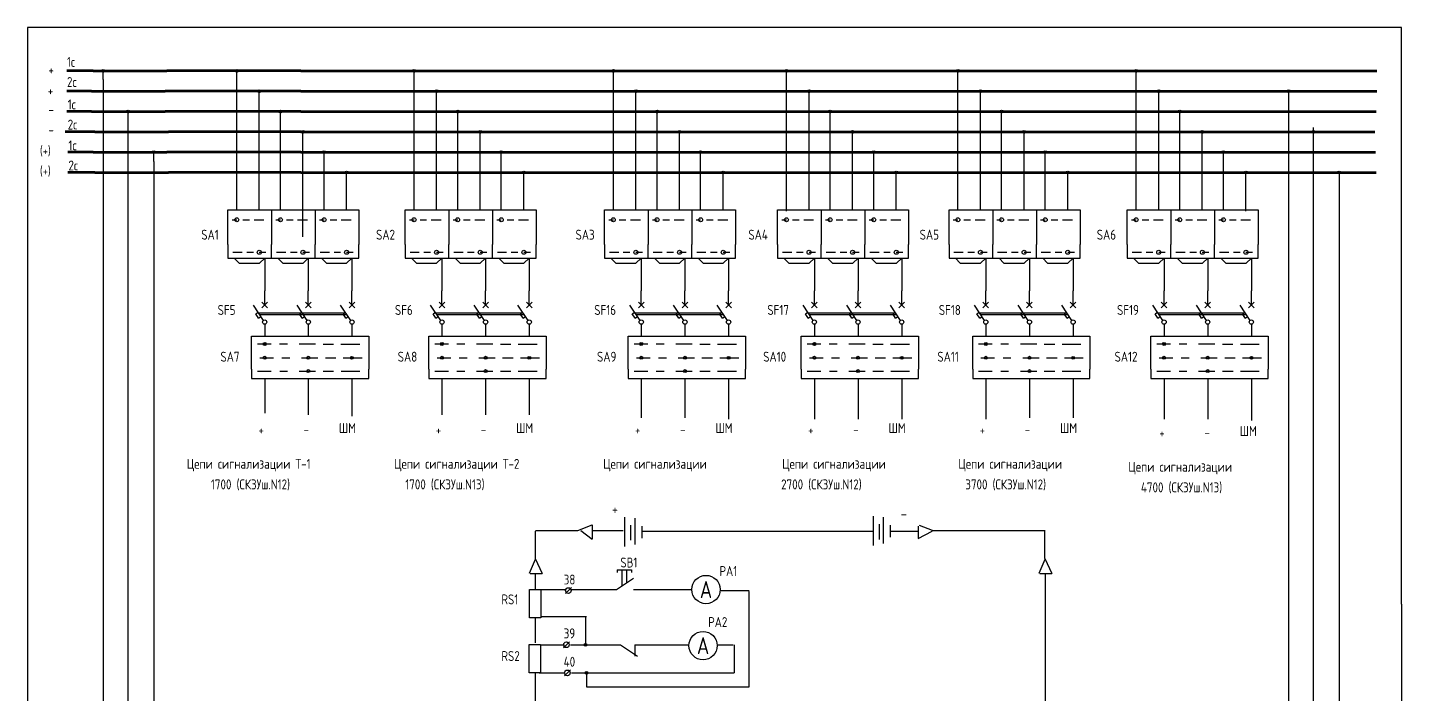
# Model space of a CAD drawing. Header units: millimetres. Extents: x -27 to 1005, y -36 to 757.
# Drawn here: x -26.5 to 458.6, y 521.2 to 756.6 of the extents above; entities that cross this region are included whole.
import ezdxf
from ezdxf.enums import TextEntityAlignment as Align

# ---------------------------------------------------------------- set-up
doc = ezdxf.new("R2010")
doc.units = ezdxf.units.MM
doc.header["$MEASUREMENT"] = 0
doc.layers.add('1', color=7, linetype='Continuous')
doc.layers.add('Элементы', color=6, linetype='Continuous')
doc.styles.add('НАДПИСИ', font='gostw.shx')

# ---------------------------------------------------------------- blocks, each defined once
blk = doc.blocks.new('Резистор')
for p, q in [((-2, -10), (-2, 0)), ((-2, 0), (2, 0)), ((2, 0), (2, -10)), ((2, -10), (-2, -10))]:
    blk.add_line(p, q)
at = {"layer": 'Элементы', "style": 'НАДПИСИ', "width": 0.9, "flags": 8}
blk.add_attdef('R', text='', height=4, rotation=90, dxfattribs=at).set_placement((-3, -5), align=Align.CENTER)
blk.add_attdef('R', text='', height=4, dxfattribs=at).set_placement((5, -7), align=Align.CENTER)
blk = doc.blocks.new('Клемма')
at = {"layer": '1', "ltscale": 0.1}
blk.add_line((1.06, 1.06), (-1.06, -1.06), dxfattribs=at)
blk.add_circle((0, 0), 1, dxfattribs=at)
blk = doc.blocks.new('Кнопка_с_замык_конт')
for p, q in [((0.25, 7), (5.25, 7)), ((0.25, 7), (0.25, 6.04)), ((2, 1.33), (2, 7)), ((3.5, 7), (3.5, 2.33)), ((5.25, 7), (5.25, 6.04)), ((0, 0), (6, 4)), ((6, 0), (10, 0))]:
    blk.add_line(p, q)
at = {"ltscale": 5}
blk.add_line((-5, 0), (0, 0), dxfattribs=at)
at = {"style": 'НАДПИСИ', "width": 0.8, "flags": 8}
blk.add_attdef('К1', text='', height=3, dxfattribs=at).set_placement((-2, -4), align=Align.RIGHT)
blk.add_attdef('К2', (7, -4), '', height=3, dxfattribs=at)
at = {"layer": 'Элементы', "style": 'НАДПИСИ', "width": 0.9, "flags": 8}
blk.add_attdef('SBN', text='', height=4, dxfattribs=at).set_placement((3, 9), align=Align.CENTER)
blk = doc.blocks.new('Амперметр')
blk.add_circle((0, 0), 5)
at = {"style": 'НАДПИСИ'}
blk.add_text('А', height=6, dxfattribs=at).set_placement((0, -3), align=Align.CENTER)
at = {"layer": 'Элементы', "style": 'НАДПИСИ', "width": 0.9, "flags": 8}
blk.add_attdef('PA', (5, 4), '', height=4, dxfattribs=at)
blk = doc.blocks.new('Контакт_р')
at = {"ltscale": 5}
blk.add_line((-5, 0), (0, 0), dxfattribs=at)
for p, q in [((0, 0), (6, -4)), ((5, 0), (5, -4)), ((5, 0), (11, 0))]:
    blk.add_line(p, q)
at = {"style": 'НАДПИСИ', "width": 0.8, "flags": 8}
blk.add_attdef('К1', text='', height=3, dxfattribs=at).set_placement((-2, -4), align=Align.RIGHT)
blk.add_attdef('К2', (8, -4), '', height=3, dxfattribs=at)
at = {"layer": 'Элементы', "style": 'НАДПИСИ', "width": 0.9, "flags": 8}
blk.add_attdef('К', text='', height=4, dxfattribs=at).set_placement((3, 2), align=Align.CENTER)
blk = doc.blocks.new('Выключатель_авт1')
for p, q in [((4.25, 0), (0, 0)), ((11, 0), (16, 0))]:
    blk.add_line(p, q)
at = {"ltscale": 5}
for p, q in [((5.62, 0.42), (11, 4)), ((6.44, 2.16), (7.94, 3.16)), ((6.44, 2.16), (7, 1.33)), ((7.94, 3.16), (8.5, 2.33)), ((12, 1), (10, -1)), ((10, 1), (12, -1))]:
    blk.add_line(p, q, dxfattribs=at)
blk.add_circle((5, 0), 0.75)
at = {"style": 'НАДПИСИ', "width": 0.8, "flags": 8}
blk.add_attdef('К1', text='', height=3, dxfattribs=at).set_placement((3, -4), align=Align.RIGHT)
blk.add_attdef('К2', (13, -4), '', height=3, dxfattribs=at)
at = {"layer": 'Элементы', "style": 'НАДПИСИ', "width": 0.9, "flags": 8}
blk.add_attdef('QFN', text='', height=4, dxfattribs=at).set_placement((8, 5), align=Align.CENTER)
blk.add_attdef('QFN', (6, -4), '', height=4, rotation=270, dxfattribs=at)

msp = doc.modelspace()

# ---------------------------------------------------------------- linework, layer by layer
for p, q in [((458.59, 756.6), (-26.54, 756.6)), ((-26.54, 756.6), (-26.54, 107.3)), ((458.59, 553.07), (458.59, 756.6)), ((0.19, 738.19), (0.19, 741.27)), ((0.19, 738.19), (0.19, 414.29)), ((47.36, 693), (47.36, 741.27)), ((109.94, 693), (109.94, 741.27)), ((180.31, 692.36), (180.31, 741.27)), ((241.43, 691.84), (241.43, 741.27)), ((301.97, 692.36), (301.97, 741.27)), ((364.89, 692.36), (364.89, 741.27)), ((55.31, 693), (55.31, 734.1)), ((117.9, 693), (117.9, 734.1)), ((188.27, 692.36), (188.27, 734.1)), ((249.39, 692.36), (249.39, 734.1)), ((309.93, 692.36), (309.93, 734.1)), ((372.85, 692.36), (372.85, 734.1)), ((418.71, 734.1), (418.71, 379.69)), ((8.99, 723.48), (8.99, 726.93)), ((8.99, 405.46), (8.99, 723.48)), ((62.77, 692), (62.77, 726.93)), ((125.35, 693), (125.35, 726.93)), ((195.73, 692.36), (195.73, 726.93)), ((256.84, 692.36), (256.84, 726.93)), ((317.38, 692.36), (317.38, 726.93)), ((380.3, 692.36), (380.3, 726.93)), ((70.72, 682.77), (70.72, 719.76)), ((133.31, 692), (133.31, 719.76)), ((203.68, 692.36), (203.68, 719.76)), ((264.8, 692.36), (264.8, 719.76)), ((325.34, 692.36), (325.34, 719.76)), ((388.26, 692.36), (388.26, 719.76)), ((427.5, 405.29), (427.5, 721.34)), ((18.03, 709.32), (18.03, 712.59)), ((18.03, 709.32), (18.03, 397.43)), ((78.18, 693), (78.18, 712.59)), ((140.76, 692), (140.76, 712.59)), ((211.14, 692.36), (211.14, 712.59)), ((272.25, 692.36), (272.25, 712.59)), ((332.79, 692.36), (332.79, 712.59)), ((395.71, 692.36), (395.71, 712.59)), ((86.14, 692), (86.14, 705.42)), ((148.72, 692), (148.72, 705.42)), ((219.09, 692.36), (219.09, 705.42)), ((280.21, 692.36), (280.21, 705.42)), ((340.75, 692.36), (340.75, 705.42)), ((403.67, 691.84), (403.67, 705.42)), ((436.54, 705.42), (436.54, 397.43)), ((47.36, 692.23), (47.36, 700.67)), ((55.31, 692.23), (55.31, 700.67)), ((62.77, 692.23), (62.77, 700.67)), ((70.72, 692.23), (70.72, 700.67)), ((78.18, 692.23), (78.18, 700.67)), ((86.14, 692.23), (86.14, 700.67)), ((109.94, 692.23), (109.94, 700.67)), ((117.9, 692.23), (117.9, 700.67)), ((125.35, 692.23), (125.35, 700.67)), ((133.31, 692.23), (133.31, 700.67)), ((140.76, 692.23), (140.76, 700.67)), ((148.72, 692.23), (148.72, 700.67)), ((180.31, 692.23), (180.31, 700.67)), ((188.27, 692.23), (188.27, 700.67)), ((195.73, 692.23), (195.73, 700.67)), ((203.68, 692.23), (203.68, 700.67)), ((211.14, 692.23), (211.14, 700.67)), ((219.09, 692.23), (219.09, 700.67)), ((241.43, 692.23), (241.43, 700.67)), ((249.39, 692.23), (249.39, 700.67)), ((256.84, 692.23), (256.84, 700.67)), ((264.8, 692.23), (264.8, 700.67)), ((272.25, 692.23), (272.25, 700.67)), ((280.21, 692.23), (280.21, 700.67)), ((301.97, 692.23), (301.97, 700.67)), ((309.93, 692.23), (309.93, 700.67)), ((317.38, 692.23), (317.38, 700.67)), ((325.34, 692.23), (325.34, 700.67)), ((332.79, 692.23), (332.79, 700.67)), ((340.75, 692.23), (340.75, 700.67)), ((364.89, 692.23), (364.89, 700.67)), ((372.85, 692.23), (372.85, 700.67)), ((380.3, 692.23), (380.3, 700.67)), ((388.26, 692.23), (388.26, 700.67)), ((395.71, 692.23), (395.71, 700.67)), ((403.67, 692.23), (403.67, 700.67)), ((44.25, 680.02), (44.25, 692.23)), ((44.25, 692.23), (59.66, 692.23)), ((59.66, 692.23), (59.66, 680.02)), ((59.66, 692.23), (75.07, 692.23)), ((75.07, 692.23), (75.07, 680.02)), ((75.07, 692.23), (90.48, 692.23)), ((90.48, 692.23), (90.48, 680.02)), ((106.83, 692.23), (122.24, 692.23)), ((106.83, 680.02), (106.83, 692.23)), ((122.24, 692.23), (122.24, 680.02)), ((122.24, 692.23), (137.65, 692.23)), ((137.65, 692.23), (153.07, 692.23)), ((137.65, 692.23), (137.65, 680.02)), ((153.07, 692.23), (153.07, 680.02)), ((177.2, 692.23), (192.62, 692.23)), ((177.2, 680.02), (177.2, 692.23)), ((192.62, 692.23), (192.62, 680.02)), ((192.62, 692.23), (208.03, 692.23)), ((208.03, 692.23), (223.44, 692.23)), ((208.03, 692.23), (208.03, 680.02)), ((223.44, 692.23), (223.44, 680.02)), ((238.32, 692.23), (253.73, 692.23)), ((238.32, 680.02), (238.32, 692.23)), ((253.73, 692.23), (253.73, 680.02)), ((253.73, 692.23), (269.14, 692.23)), ((269.14, 692.23), (284.55, 692.23)), ((269.14, 692.23), (269.14, 680.02)), ((284.55, 692.23), (284.55, 680.02)), ((298.86, 692.23), (314.27, 692.23)), ((298.86, 680.02), (298.86, 692.23)), ((314.27, 692.23), (314.27, 680.02)), ((314.27, 692.23), (329.68, 692.23)), ((329.68, 692.23), (345.09, 692.23)), ((329.68, 692.23), (329.68, 680.02)), ((345.09, 692.23), (345.09, 680.02)), ((361.78, 692.23), (377.19, 692.23)), ((361.78, 680.02), (361.78, 692.23)), ((377.19, 692.23), (377.19, 680.02)), ((377.19, 692.23), (392.6, 692.23)), ((392.6, 692.23), (408.02, 692.23)), ((392.6, 692.23), (392.6, 680.02)), ((408.02, 692.23), (408.02, 680.02)), ((45.72, 688.73), (47.36, 688.73)), ((49.46, 688.73), (51.8, 688.73)), ((53.44, 688.73), (56.95, 688.73)), ((61.13, 688.73), (62.77, 688.73)), ((64.87, 688.73), (67.21, 688.73)), ((68.85, 688.73), (72.36, 688.73)), ((76.54, 688.73), (78.18, 688.73)), ((80.29, 688.73), (82.63, 688.73)), ((84.26, 688.73), (87.77, 688.73)), ((108.3, 688.73), (109.94, 688.73)), ((112.05, 688.73), (114.39, 688.73)), ((116.03, 688.73), (119.54, 688.73)), ((123.72, 688.73), (125.35, 688.73)), ((127.46, 688.73), (129.8, 688.73)), ((131.44, 688.73), (134.95, 688.73)), ((139.13, 688.73), (140.76, 688.73)), ((142.87, 688.73), (145.21, 688.73)), ((146.85, 688.73), (150.36, 688.73)), ((178.68, 688.73), (180.31, 688.73)), ((182.42, 688.73), (184.76, 688.73)), ((186.4, 688.73), (189.91, 688.73)), ((194.09, 688.73), (195.73, 688.73)), ((197.83, 688.73), (200.17, 688.73)), ((201.81, 688.73), (205.32, 688.73)), ((209.5, 688.73), (211.14, 688.73)), ((213.24, 688.73), (215.58, 688.73)), ((217.22, 688.73), (220.73, 688.73)), ((239.79, 688.73), (241.43, 688.73)), ((243.54, 688.73), (245.88, 688.73)), ((247.51, 688.73), (251.02, 688.73)), ((255.2, 688.73), (256.84, 688.73)), ((258.95, 688.73), (261.29, 688.73)), ((262.93, 688.73), (266.44, 688.73)), ((270.62, 688.73), (272.25, 688.73)), ((274.36, 688.73), (276.7, 688.73)), ((278.34, 688.73), (281.85, 688.73)), ((300.33, 688.73), (301.97, 688.73)), ((304.08, 688.73), (306.42, 688.73)), ((308.05, 688.73), (311.56, 688.73)), ((315.74, 688.73), (317.38, 688.73)), ((319.49, 688.73), (321.83, 688.73)), ((323.47, 688.73), (326.98, 688.73)), ((331.15, 688.73), (332.79, 688.73)), ((334.9, 688.73), (337.24, 688.73)), ((338.88, 688.73), (342.39, 688.73)), ((363.25, 688.73), (364.89, 688.73)), ((367, 688.73), (369.34, 688.73)), ((370.98, 688.73), (374.49, 688.73)), ((378.67, 688.73), (380.3, 688.73)), ((382.41, 688.73), (384.75, 688.73)), ((386.39, 688.73), (389.9, 688.73)), ((394.08, 688.73), (395.71, 688.73)), ((397.82, 688.73), (400.16, 688.73)), ((401.8, 688.73), (405.31, 688.73)), ((44.25, 680.02), (44.25, 675.17)), ((59.66, 675.17), (59.66, 680.02)), ((75.07, 675.17), (75.07, 680.02)), ((90.48, 675.17), (90.48, 680.02)), ((106.83, 680.02), (106.83, 675.17)), ((122.24, 675.17), (122.24, 680.02)), ((137.65, 675.17), (137.65, 680.02)), ((153.07, 675.17), (153.07, 680.02)), ((177.2, 680.02), (177.2, 675.17)), ((192.62, 675.17), (192.62, 680.02)), ((208.03, 675.17), (208.03, 680.02)), ((223.44, 675.17), (223.44, 680.02)), ((238.32, 680.02), (238.32, 675.17)), ((253.73, 675.17), (253.73, 680.02)), ((269.14, 675.17), (269.14, 680.02)), ((284.55, 675.17), (284.55, 680.02)), ((298.86, 680.02), (298.86, 675.17)), ((314.27, 675.17), (314.27, 680.02)), ((329.68, 675.17), (329.68, 680.02)), ((345.09, 675.17), (345.09, 680.02)), ((361.78, 680.02), (361.78, 675.17)), ((377.19, 675.17), (377.19, 680.02)), ((392.6, 675.17), (392.6, 680.02)), ((408.02, 675.17), (408.02, 680.02)), ((44.25, 675.17), (59.66, 675.17)), ((45.95, 677.27), (49.23, 677.27)), ((46.46, 675.18), (48.2, 673.43)), ((50.87, 677.27), (53.21, 677.27)), ((55.31, 677.27), (57.65, 677.27)), ((55.33, 673.43), (57.21, 675.18)), ((57.21, 675.18), (57.21, 663.63)), ((59.66, 675.17), (75.07, 675.17)), ((61.36, 677.27), (64.64, 677.27)), ((61.87, 675.18), (63.62, 673.43)), ((66.28, 677.27), (68.62, 677.27)), ((70.72, 677.27), (73.06, 677.27)), ((70.74, 673.43), (72.62, 675.18)), ((72.62, 675.18), (72.62, 663.63)), ((75.07, 675.17), (90.48, 675.17)), ((76.78, 677.27), (80.05, 677.27)), ((77.28, 675.18), (79.03, 673.43)), ((81.69, 677.27), (84.03, 677.27)), ((86.14, 677.27), (88.48, 677.27)), ((86.15, 673.43), (88.03, 675.18)), ((88.03, 675.18), (88.03, 663.63)), ((106.83, 675.17), (122.24, 675.17)), ((108.54, 677.27), (111.81, 677.27)), ((109.04, 675.18), (110.79, 673.43)), ((113.45, 677.27), (115.79, 677.27)), ((117.9, 677.27), (120.24, 677.27)), ((117.91, 673.43), (119.8, 675.18)), ((119.8, 675.18), (119.8, 663.63)), ((122.24, 675.17), (137.65, 675.17)), ((123.95, 677.27), (127.23, 677.27)), ((124.45, 675.18), (126.2, 673.43)), ((128.86, 677.27), (131.2, 677.27)), ((133.31, 677.27), (135.65, 677.27)), ((133.33, 673.43), (135.21, 675.18)), ((135.21, 675.18), (135.21, 663.63)), ((137.65, 675.17), (153.07, 675.17)), ((139.36, 677.27), (142.64, 677.27)), ((139.87, 675.18), (141.61, 673.43)), ((144.28, 677.27), (146.62, 677.27)), ((148.72, 677.27), (151.06, 677.27)), ((148.74, 673.43), (150.62, 675.18)), ((150.62, 675.18), (150.62, 663.63)), ((177.2, 675.17), (192.62, 675.17)), ((178.91, 677.27), (182.19, 677.27)), ((179.41, 675.18), (181.16, 673.43)), ((183.82, 677.27), (186.16, 677.27)), ((188.27, 677.27), (190.61, 677.27)), ((188.29, 673.43), (190.17, 675.18)), ((190.17, 675.18), (190.17, 663.63)), ((192.62, 675.17), (208.03, 675.17)), ((194.32, 677.27), (197.6, 677.27)), ((194.83, 675.18), (196.57, 673.43)), ((199.24, 677.27), (201.58, 677.27)), ((203.68, 677.27), (206.02, 677.27)), ((203.7, 673.43), (205.58, 675.18)), ((205.58, 675.18), (205.58, 663.63)), ((208.03, 675.17), (223.44, 675.17)), ((209.73, 677.27), (213.01, 677.27)), ((210.24, 675.18), (211.99, 673.43)), ((214.65, 677.27), (216.99, 677.27)), ((219.09, 677.27), (221.43, 677.27)), ((219.11, 673.43), (220.99, 675.18)), ((220.99, 675.18), (220.99, 663.63)), ((238.32, 675.17), (253.73, 675.17)), ((240.03, 677.27), (243.3, 677.27)), ((240.53, 675.18), (242.28, 673.43)), ((244.94, 677.27), (247.28, 677.27)), ((249.39, 677.27), (251.73, 677.27)), ((249.4, 673.43), (251.28, 675.18)), ((251.28, 675.18), (251.28, 663.63)), ((253.73, 675.17), (269.14, 675.17)), ((255.44, 677.27), (258.71, 677.27)), ((255.94, 675.18), (257.69, 673.43)), ((260.35, 677.27), (262.69, 677.27)), ((264.8, 677.27), (267.14, 677.27)), ((264.81, 673.43), (266.7, 675.18)), ((266.7, 675.18), (266.7, 663.63)), ((269.14, 675.17), (284.55, 675.17)), ((270.85, 677.27), (274.13, 677.27)), ((271.35, 675.18), (273.1, 673.43)), ((275.76, 677.27), (278.1, 677.27)), ((280.21, 677.27), (282.55, 677.27)), ((280.23, 673.43), (282.11, 675.18)), ((282.11, 675.18), (282.11, 663.63)), ((298.86, 675.17), (314.27, 675.17)), ((300.57, 677.27), (303.84, 677.27)), ((301.07, 675.18), (302.82, 673.43)), ((305.48, 677.27), (307.82, 677.27)), ((309.93, 677.27), (312.27, 677.27)), ((309.94, 673.43), (311.82, 675.18)), ((311.82, 675.18), (311.82, 663.63)), ((314.27, 675.17), (329.68, 675.17)), ((315.98, 677.27), (319.25, 677.27)), ((316.48, 675.18), (318.23, 673.43)), ((320.89, 677.27), (323.23, 677.27)), ((325.34, 677.27), (327.68, 677.27)), ((325.35, 673.43), (327.24, 675.18)), ((327.24, 675.18), (327.24, 663.63)), ((329.68, 675.17), (345.09, 675.17)), ((331.39, 677.27), (334.66, 677.27)), ((331.89, 675.18), (333.64, 673.43)), ((336.3, 677.27), (338.64, 677.27)), ((340.75, 677.27), (343.09, 677.27)), ((340.77, 673.43), (342.65, 675.18)), ((342.65, 675.18), (342.65, 663.63)), ((361.78, 675.17), (377.19, 675.17)), ((363.49, 677.27), (366.76, 677.27)), ((363.99, 675.18), (365.74, 673.43)), ((368.4, 677.27), (370.74, 677.27)), ((372.85, 677.27), (375.19, 677.27)), ((372.86, 673.43), (374.75, 675.18)), ((374.75, 675.18), (374.75, 663.63)), ((377.19, 675.17), (392.6, 675.17)), ((378.9, 677.27), (382.18, 677.27)), ((379.4, 675.18), (381.15, 673.43)), ((383.81, 677.27), (386.15, 677.27)), ((388.26, 677.27), (390.6, 677.27)), ((388.28, 673.43), (390.16, 675.18)), ((390.16, 675.18), (390.16, 663.63)), ((392.6, 675.17), (408.02, 675.17)), ((394.31, 677.27), (397.59, 677.27)), ((394.82, 675.18), (396.56, 673.43)), ((399.23, 677.27), (401.57, 677.27)), ((403.67, 677.27), (406.01, 677.27)), ((403.69, 673.43), (405.57, 675.18)), ((405.57, 675.18), (405.57, 663.63)), ((48.2, 673.43), (55.33, 673.43)), ((63.62, 673.43), (70.74, 673.43)), ((79.03, 673.43), (86.15, 673.43)), ((110.79, 673.43), (117.91, 673.43)), ((126.2, 673.43), (133.33, 673.43)), ((141.61, 673.43), (148.74, 673.43)), ((181.16, 673.43), (188.29, 673.43)), ((196.57, 673.43), (203.7, 673.43)), ((211.99, 673.43), (219.11, 673.43)), ((242.28, 673.43), (249.4, 673.43)), ((257.69, 673.43), (264.81, 673.43)), ((273.1, 673.43), (280.23, 673.43)), ((302.82, 673.43), (309.94, 673.43)), ((318.23, 673.43), (325.35, 673.43)), ((333.64, 673.43), (340.77, 673.43)), ((365.74, 673.43), (372.86, 673.43)), ((381.15, 673.43), (388.28, 673.43)), ((396.56, 673.43), (403.69, 673.43)), ((55.11, 655.9), (85.72, 655.9)), ((55.54, 655.26), (86.08, 655.26)), ((117.69, 655.9), (148.31, 655.9)), ((118.12, 655.26), (148.66, 655.26)), ((188.06, 655.9), (218.68, 655.9)), ((188.49, 655.26), (219.04, 655.26)), ((249.18, 655.9), (279.79, 655.9)), ((249.61, 655.26), (280.15, 655.26)), ((309.72, 655.9), (340.33, 655.9)), ((310.15, 655.26), (340.69, 655.26)), ((372.64, 655.9), (403.26, 655.9)), ((373.07, 655.26), (403.61, 655.26)), ((52.57, 636.01), (52.57, 647.63)), ((52.57, 647.63), (57.21, 647.63)), ((57.21, 647.63), (93.96, 647.63)), ((93.96, 647.63), (93.96, 636.01)), ((115.16, 636.01), (115.16, 647.63)), ((115.16, 647.63), (119.8, 647.63)), ((119.8, 647.63), (156.54, 647.63)), ((156.54, 647.63), (156.54, 636.01)), ((156.54, 647.63), (156.54, 636.01)), ((185.53, 647.63), (190.17, 647.63)), ((185.53, 636.01), (185.53, 647.63)), ((190.17, 647.63), (226.92, 647.63)), ((226.92, 647.63), (226.92, 636.01)), ((226.92, 647.63), (226.92, 636.01)), ((246.65, 647.63), (251.28, 647.63)), ((246.65, 636.01), (246.65, 647.63)), ((251.28, 647.63), (288.03, 647.63)), ((288.03, 647.63), (288.03, 636.01)), ((288.03, 647.63), (288.03, 636.01)), ((307.19, 647.63), (311.82, 647.63)), ((307.19, 636.01), (307.19, 647.63)), ((311.82, 647.63), (348.57, 647.63)), ((348.57, 647.63), (348.57, 636.01)), ((348.57, 647.63), (348.57, 636.01)), ((370.11, 647.63), (374.75, 647.63)), ((370.11, 636.01), (370.11, 647.63)), ((374.75, 647.63), (411.49, 647.63)), ((411.49, 647.63), (411.49, 636.01)), ((411.49, 647.63), (411.49, 636.01)), ((54.65, 644.91), (59.49, 644.91)), ((62.49, 644.91), (65.26, 644.91)), ((69.41, 644.91), (75.17, 644.91)), ((77.83, 644.87), (81.56, 644.87)), ((84.15, 644.87), (90.79, 644.87)), ((117.24, 644.91), (122.08, 644.91)), ((125.08, 644.91), (127.84, 644.91)), ((131.99, 644.91), (137.76, 644.91)), ((140.42, 644.87), (144.14, 644.87)), ((146.74, 644.87), (153.38, 644.87)), ((187.61, 644.91), (192.45, 644.91)), ((195.45, 644.91), (198.22, 644.91)), ((202.37, 644.91), (208.13, 644.91)), ((210.79, 644.87), (214.52, 644.87)), ((217.11, 644.87), (223.75, 644.87)), ((248.72, 644.91), (253.57, 644.91)), ((256.56, 644.91), (259.33, 644.91)), ((263.48, 644.91), (269.25, 644.91)), ((271.9, 644.87), (275.63, 644.87)), ((278.22, 644.87), (284.87, 644.87)), ((309.26, 644.91), (314.11, 644.91)), ((317.1, 644.91), (319.87, 644.91)), ((324.02, 644.91), (329.79, 644.91)), ((332.44, 644.87), (336.17, 644.87)), ((338.76, 644.87), (345.41, 644.87)), ((372.19, 644.91), (377.03, 644.91)), ((380.03, 644.91), (382.79, 644.91)), ((386.94, 644.91), (392.71, 644.91)), ((395.37, 644.87), (399.09, 644.87)), ((401.69, 644.87), (408.33, 644.87)), ((52.57, 636.01), (52.57, 632.71)), ((55.47, 640.05), (60.31, 640.05)), ((63.31, 640.05), (66.08, 640.05)), ((70.23, 640.05), (75.99, 640.05)), ((78.65, 640.02), (82.38, 640.02)), ((84.97, 640.02), (91.61, 640.02)), ((93.96, 632.71), (93.96, 636.01)), ((115.16, 636.01), (115.16, 632.71)), ((118.05, 640.05), (122.9, 640.05)), ((125.89, 640.05), (128.66, 640.05)), ((132.81, 640.05), (138.58, 640.05)), ((141.23, 640.02), (144.96, 640.02)), ((147.55, 640.02), (154.2, 640.02)), ((156.54, 632.71), (156.54, 636.01)), ((185.53, 636.01), (185.53, 632.71)), ((188.43, 640.05), (193.27, 640.05)), ((196.27, 640.05), (199.03, 640.05)), ((203.18, 640.05), (208.95, 640.05)), ((211.61, 640.02), (215.33, 640.02)), ((217.93, 640.02), (224.57, 640.02)), ((226.92, 632.71), (226.92, 636.01)), ((246.65, 636.01), (246.65, 632.71)), ((249.54, 640.05), (254.38, 640.05)), ((257.38, 640.05), (260.15, 640.05)), ((264.3, 640.05), (270.06, 640.05)), ((272.72, 640.02), (276.45, 640.02)), ((279.04, 640.02), (285.69, 640.02)), ((288.03, 632.71), (288.03, 636.01)), ((307.19, 636.01), (307.19, 632.71)), ((310.08, 640.05), (314.92, 640.05)), ((317.92, 640.05), (320.69, 640.05)), ((324.84, 640.05), (330.6, 640.05)), ((333.26, 640.02), (336.99, 640.02)), ((339.58, 640.02), (346.22, 640.02)), ((348.57, 632.71), (348.57, 636.01)), ((370.11, 636.01), (370.11, 632.71)), ((373, 640.05), (377.85, 640.05)), ((380.84, 640.05), (383.61, 640.05)), ((387.76, 640.05), (393.53, 640.05)), ((396.18, 640.02), (399.91, 640.02)), ((402.5, 640.02), (409.15, 640.02)), ((411.49, 632.71), (411.49, 636.01)), ((52.57, 632.71), (93.96, 632.71)), ((54.66, 635.36), (59.5, 635.36)), ((57.21, 632.71), (57.21, 620.48)), ((62.5, 635.36), (65.27, 635.36)), ((69.42, 635.36), (75.18, 635.36)), ((72.62, 632.71), (72.62, 619.95)), ((77.84, 635.32), (81.56, 635.32)), ((84.16, 635.32), (90.8, 635.32)), ((88.03, 632.71), (88.03, 619.43)), ((115.16, 632.71), (156.54, 632.71)), ((117.24, 635.36), (122.09, 635.36)), ((119.8, 632.71), (119.8, 619.95)), ((125.08, 635.36), (127.85, 635.36)), ((132, 635.36), (137.77, 635.36)), ((135.21, 632.71), (135.21, 619.95)), ((140.42, 635.32), (144.15, 635.32)), ((146.74, 635.32), (153.39, 635.32)), ((150.62, 632.71), (150.62, 619.95)), ((185.53, 632.71), (226.92, 632.71)), ((187.62, 635.36), (192.46, 635.36)), ((190.17, 632.71), (190.17, 618.9)), ((195.46, 635.36), (198.22, 635.36)), ((202.37, 635.36), (208.14, 635.36)), ((205.58, 632.71), (205.58, 618.9)), ((210.8, 635.32), (214.52, 635.32)), ((217.12, 635.32), (223.76, 635.32)), ((220.99, 632.71), (220.99, 618.38)), ((246.65, 632.71), (288.03, 632.71)), ((248.73, 635.36), (253.57, 635.36)), ((251.28, 632.71), (251.28, 618.38)), ((256.57, 635.36), (259.34, 635.36)), ((263.49, 635.36), (269.25, 635.36)), ((266.7, 632.71), (266.7, 618.38)), ((271.91, 635.32), (275.64, 635.32)), ((278.23, 635.32), (284.87, 635.32)), ((282.11, 632.71), (282.11, 618.38)), ((307.19, 632.71), (348.57, 632.71)), ((309.27, 635.36), (314.11, 635.36)), ((311.82, 632.71), (311.82, 618.38)), ((317.11, 635.36), (319.88, 635.36)), ((324.03, 635.36), (329.79, 635.36)), ((327.24, 632.71), (327.24, 618.9)), ((332.45, 635.32), (336.18, 635.32)), ((338.77, 635.32), (345.41, 635.32)), ((342.65, 632.71), (342.65, 618.9)), ((370.11, 632.71), (411.49, 632.71)), ((372.19, 635.36), (377.04, 635.36)), ((374.75, 632.71), (374.75, 618.38)), ((380.03, 635.36), (382.8, 635.36)), ((386.95, 635.36), (392.72, 635.36)), ((390.16, 632.71), (390.16, 618.38)), ((395.37, 635.32), (399.1, 635.32)), ((401.69, 635.32), (408.34, 635.32)), ((405.57, 632.71), (405.57, 617.85)), ((184.29, 583.77), (184.29, 573.49)), ((187.84, 583.41), (187.84, 574.2)), ((271.99, 584.12), (271.99, 573.84)), ((275.54, 583.76), (275.54, 574.55)), ((152.72, 578.81), (152.72, 568.89)), ((152.78, 579.03), (167.78, 579.03)), ((167.78, 579.03), (172.78, 581.03)), ((168.78, 579.03), (172.78, 576.03)), ((172.78, 581.03), (172.78, 576.03)), ((172.78, 579.03), (183.78, 579.03)), ((186.42, 580.93), (186.42, 575.62)), ((190.32, 580.58), (190.32, 576.33)), ((190.67, 578.81), (271.78, 578.81)), ((274.12, 581.28), (274.12, 575.97)), ((278.02, 580.93), (278.02, 576.68)), ((278.02, 578.8), (287.95, 578.8)), ((287.95, 580.57), (287.95, 576.32)), ((287.95, 576.32), (292.92, 578.8)), ((288.31, 580.93), (292.92, 579.16)), ((292.78, 579.11), (332.73, 579.11)), ((332.64, 569.18), (332.64, 578.75)), ((152.72, 568.89), (150.59, 563.93)), ((152.72, 569.24), (155.2, 563.93)), ((332.64, 568.83), (330.51, 563.87)), ((332.64, 569.18), (335.12, 563.87)), ((150.95, 563.93), (155.2, 563.93)), ((152.72, 563.57), (152.72, 558.26)), ((330.86, 563.87), (335.12, 563.87)), ((332.82, 564.03), (332.82, 498.83)), ((154.85, 558.26), (163.36, 558.26)), ((165.49, 558.26), (178.26, 558.26)), ((190.67, 558.26), (208.05, 558.26)), ((218.34, 557.9), (226.85, 557.9)), ((226.85, 557.9), (228.27, 557.9)), ((228.27, 523.89), (228.27, 557.55)), ((458.59, 553.07), (458.49, 106.48)), ((152.72, 548.34), (152.72, 539.48)), ((154.85, 548.69), (170.81, 548.69)), ((170.46, 548.69), (170.46, 538.77)), ((154.49, 538.77), (163.01, 538.77)), ((165.13, 538.77), (177.9, 538.77)), ((193.16, 538.77), (206.63, 538.77)), ((217.28, 538.77), (222.6, 538.77)), ((222.95, 538.77), (222.95, 528.85)), ((152.72, 528.85), (152.72, 511.14)), ((154.14, 528.85), (163.01, 528.85)), ((165.49, 528.85), (222.95, 528.85)), ((170.81, 528.85), (170.81, 523.89)), ((170.81, 523.89), (228.27, 523.89))]:
    msp.add_line(p, q)
at = {"lineweight": 120}
for p, q in [((-3.39, 741.27), (-12.63, 741.27)), ((-3.39, 741.27), (22.71, 741.27)), ((69.97, 741.27), (22.71, 741.27)), ((69.97, 741.27), (428.41, 741.27)), ((428.41, 741.27), (449.86, 741.27)), ((-3.97, 734.1), (-12.63, 734.1)), ((-3.97, 734.1), (22.13, 734.1)), ((69.97, 734.1), (22.13, 734.1)), ((69.97, 734.1), (429.26, 734.1)), ((429.26, 734.1), (449.86, 734.1)), ((-3.97, 726.93), (22.13, 726.93)), ((69.97, 726.93), (22.13, 726.93)), ((69.97, 726.93), (429.87, 726.93)), ((429.87, 726.93), (449.62, 726.93)), ((-2.81, 719.76), (-13.24, 719.76)), ((-2.81, 719.76), (23.3, 719.76)), ((69.97, 719.76), (23.3, 719.76)), ((69.97, 719.76), (429.26, 719.76)), ((429.26, 719.76), (449.14, 719.76)), ((-3.39, 712.59), (-12.32, 712.59)), ((-3.39, 712.59), (22.71, 712.59)), ((69.97, 712.59), (22.71, 712.59)), ((69.97, 712.59), (429.87, 712.59)), ((429.87, 712.59), (449.38, 712.59)), ((-2.81, 705.42), (-12.32, 705.42)), ((-2.81, 705.42), (23.3, 705.42)), ((69.97, 705.42), (23.3, 705.42)), ((69.97, 705.42), (429.87, 705.42)), ((429.87, 705.42), (449.62, 705.42))]:
    msp.add_line(p, q, dxfattribs=at)
at = {"lineweight": 60}
msp.add_line((-3.97, 726.93), (-12.63, 726.93), dxfattribs=at)
for centre, radius in [((0.19, 741.27), 0.513), ((47.36, 741.27), 0.513), ((109.94, 741.27), 0.513), ((180.31, 741.27), 0.513), ((241.43, 741.27), 0.513), ((301.97, 741.27), 0.513), ((364.89, 741.27), 0.513), ((55.31, 734.1), 0.513), ((117.9, 734.1), 0.513), ((188.27, 734.1), 0.513), ((249.39, 734.1), 0.513), ((309.93, 734.1), 0.513), ((372.85, 734.1), 0.513), ((418.71, 734.1), 0.513), ((8.99, 726.93), 0.513), ((62.77, 726.93), 0.513), ((125.35, 726.93), 0.513), ((195.73, 726.93), 0.513), ((256.84, 726.93), 0.513), ((317.38, 726.93), 0.513), ((380.3, 726.93), 0.513), ((70.72, 719.76), 0.513), ((133.31, 719.76), 0.513), ((203.68, 719.76), 0.513), ((264.8, 719.76), 0.513), ((325.34, 719.76), 0.513), ((388.26, 719.76), 0.513), ((427.5, 719.76), 0.513), ((18.03, 712.59), 0.513), ((78.18, 712.59), 0.513), ((140.76, 712.59), 0.513), ((211.14, 712.59), 0.513), ((272.25, 712.59), 0.513), ((332.79, 712.59), 0.513), ((395.71, 712.59), 0.513), ((86.14, 705.42), 0.513), ((148.72, 705.42), 0.513), ((219.09, 705.42), 0.513), ((280.21, 705.42), 0.513), ((340.75, 705.42), 0.513), ((403.67, 705.42), 0.513), ((436.54, 705.42), 0.513), ((47.36, 688.73), 0.7), ((62.77, 688.73), 0.7), ((78.18, 688.73), 0.7), ((109.94, 688.73), 0.7), ((125.35, 688.73), 0.7), ((140.76, 688.73), 0.7), ((180.31, 688.73), 0.7), ((195.73, 688.73), 0.7), ((211.14, 688.73), 0.7), ((241.43, 688.73), 0.7), ((256.84, 688.73), 0.7), ((272.25, 688.73), 0.7), ((301.97, 688.73), 0.7), ((317.38, 688.73), 0.7), ((332.79, 688.73), 0.7), ((364.89, 688.73), 0.7), ((380.3, 688.73), 0.7), ((395.71, 688.73), 0.7), ((55.31, 677.27), 0.7), ((70.72, 677.27), 0.7), ((86.14, 677.27), 0.7), ((117.9, 677.27), 0.7), ((133.31, 677.27), 0.7), ((148.72, 677.27), 0.7), ((188.27, 677.27), 0.7), ((203.68, 677.27), 0.7), ((219.09, 677.27), 0.7), ((249.39, 677.27), 0.7), ((264.8, 677.27), 0.7), ((280.21, 677.27), 0.7), ((309.93, 677.27), 0.7), ((325.34, 677.27), 0.7), ((340.75, 677.27), 0.7), ((372.85, 677.27), 0.7), ((388.26, 677.27), 0.7), ((403.67, 677.27), 0.7), ((57.21, 644.91), 0.513), ((119.8, 644.91), 0.513), ((190.17, 644.91), 0.513), ((251.28, 644.91), 0.513), ((311.82, 644.91), 0.513), ((374.75, 644.91), 0.513), ((57.21, 640.05), 0.513), ((72.62, 640.05), 0.513), ((88.03, 640.02), 0.513), ((119.8, 640.05), 0.513), ((135.21, 640.05), 0.513), ((150.62, 640.02), 0.513), ((190.17, 640.05), 0.513), ((205.58, 640.05), 0.513), ((220.99, 640.02), 0.513), ((251.28, 640.05), 0.513), ((266.7, 640.05), 0.513), ((282.11, 640.02), 0.513), ((311.82, 640.05), 0.513), ((327.24, 640.05), 0.513), ((342.65, 640.02), 0.513), ((374.75, 640.05), 0.513), ((390.16, 640.05), 0.513), ((405.57, 640.02), 0.513), ((72.62, 635.36), 0.513), ((135.21, 635.36), 0.513), ((205.58, 635.36), 0.513), ((266.7, 635.36), 0.513), ((327.24, 635.36), 0.513), ((390.16, 635.36), 0.513), ((170.46, 538.77), 0.5), ((170.81, 528.85), 0.5)]:
    msp.add_circle(centre, radius)

# ---------------------------------------------------------------- block references
at = {"rotation": 90}
for p in [(57.21, 647.63), (72.62, 647.63), (88.03, 647.63), (119.8, 647.63), (135.21, 647.63), (150.62, 647.63), (190.17, 647.63), (205.58, 647.63), (220.99, 647.63), (251.28, 647.63), (266.7, 647.63), (282.11, 647.63), (311.82, 647.63), (327.24, 647.63), (342.65, 647.63), (374.75, 647.63), (390.16, 647.63), (405.57, 647.63)]:
    msp.add_blockref('Выключатель_авт1', p, dxfattribs=at)
for name, p in [('Кнопка_с_замык_конт', (181.45, 558.26)), ('Амперметр', (213.02, 558.26)), ('Резистор', (152.72, 558.26)), ('Клемма', (164.43, 557.9)), ('Амперметр', (211.99, 538.46)), ('Резистор', (152.59, 538.85)), ('Клемма', (163.72, 538.77)), ('Контакт_р', (182.87, 538.77)), ('Клемма', (164.07, 528.85))]:
    msp.add_blockref(name, p)

# ---------------------------------------------------------------- texts
at = {"style": 'НАДПИСИ'}
for s, height, p in [('1с', 3.5, (-12.6, 742.7)), ('+', 3.5, (-19.13, 739.91)), ('2с', 3.5, (-12.6, 735.6)), ('+', 3.5, (-19.38, 732.54)), ('1с', 3.5, (-12.34, 727.7)), ('-', 3.5, (-19.13, 725.91)), ('2с', 3.5, (-12.34, 720.6)), ('-', 3.5, (-19.13, 718.79)), ('(+)', 3.3, (-22.14, 711.42)), ('1с', 3.5, (-12.08, 713.24)), ('2с', 3.5, (-12.08, 706.14)), ('(+)', 3.3, (-22.14, 704.3)), ('SA1', 3.5, (34.82, 681.73)), ('SA2', 3.5, (96.53, 681.73)), ('SA3', 3.5, (166.96, 681.73)), ('SA4', 3.5, (227.98, 681.73)), ('SA5', 3.5, (288.46, 681.73)), ('SA6', 3.5, (350.99, 681.73)), ('SF5', 3.5, (40.6, 655.16)), ('SF6', 3.5, (103.19, 655.16)), ('SF16', 3.5, (173.56, 655.16)), ('SF17', 3.5, (234.67, 655.16)), ('SF18', 3.5, (295.21, 655.16)), ('SF19', 3.5, (358.14, 655.16)), ('SA7', 3.5, (41.58, 638.67)), ('SA8', 3.5, (104.17, 638.67)), ('SA9', 3.5, (174.54, 638.67)), ('SA10', 3.5, (233.21, 638.67)), ('SA11', 3.5, (294.7, 638.67)), ('SA12', 3.5, (357.27, 638.67)), ('ШМ', 3.5, (83.41, 613.48)), ('ШМ', 3.5, (145.99, 613.48)), ('ШМ', 3.5, (216.37, 613.48)), ('ШМ', 3.5, (277.48, 613.48)), ('ШМ', 3.5, (338.02, 613.48)), ('+', 3.5, (55.01, 612.83)), ('-', 3.5, (70.93, 613.05)), ('+', 3.5, (117.59, 612.83)), ('-', 3.5, (133.51, 613.05)), ('+', 3.5, (187.96, 612.83)), ('-', 3.5, (203.89, 613.05)), ('+', 3.5, (249.08, 612.83)), ('-', 3.5, (265, 613.05)), ('+', 3.5, (309.62, 612.83)), ('-', 3.5, (325.54, 613.05)), ('+', 3.5, (373.07, 611.78)), ('-', 3.5, (388.99, 612)), ('ШМ', 3.5, (401.47, 612.43)), ('Цепи сигнализации Т-1', 3.5, (29.69, 600.86)), ('Цепи сигнализации Т-2', 3.5, (102.89, 600.86)), ('Цепи сигнализации', 3.5, (176.69, 600.86)), ('Цепи сигнализации', 3.5, (239.9, 600.86)), ('Цепи сигнализации', 3.5, (302.12, 600.86)), ('Цепи сигнализации', 3.5, (362.14, 599.81)), ('1700 (СКЗУш.N12)', 3.5, (38.22, 593.61)), ('1700 (СКЗУш.N13)', 3.5, (106.84, 593.61)), ('2700 (СКЗУш.N12)', 3.5, (239.55, 593.61)), ('3700 (СКЗУш.N12)', 3.5, (304.58, 593.61)), ('4700 (СКЗУш.N13)', 3.5, (366.58, 592.56)), ('+', 4, (179.78, 584.65)), ('-', 4, (281.78, 583.03)), ('SВ1', 3.5, (182.78, 566.03)), ('38', 3.5, (162.78, 560.03)), ('РА1', 3.5, (217.78, 563.03)), ('RS1', 3.5, (140.78, 553.03)), ('РА2', 3.5, (213.78, 545.03)), ('39', 3.5, (162.78, 541.03)), ('RS2', 3.5, (140.78, 533.03)), ('40', 3.5, (162.78, 531.03))]:
    msp.add_text(s, height=height, dxfattribs=at).set_placement(p)

doc.saveas('drawing.dxf')
